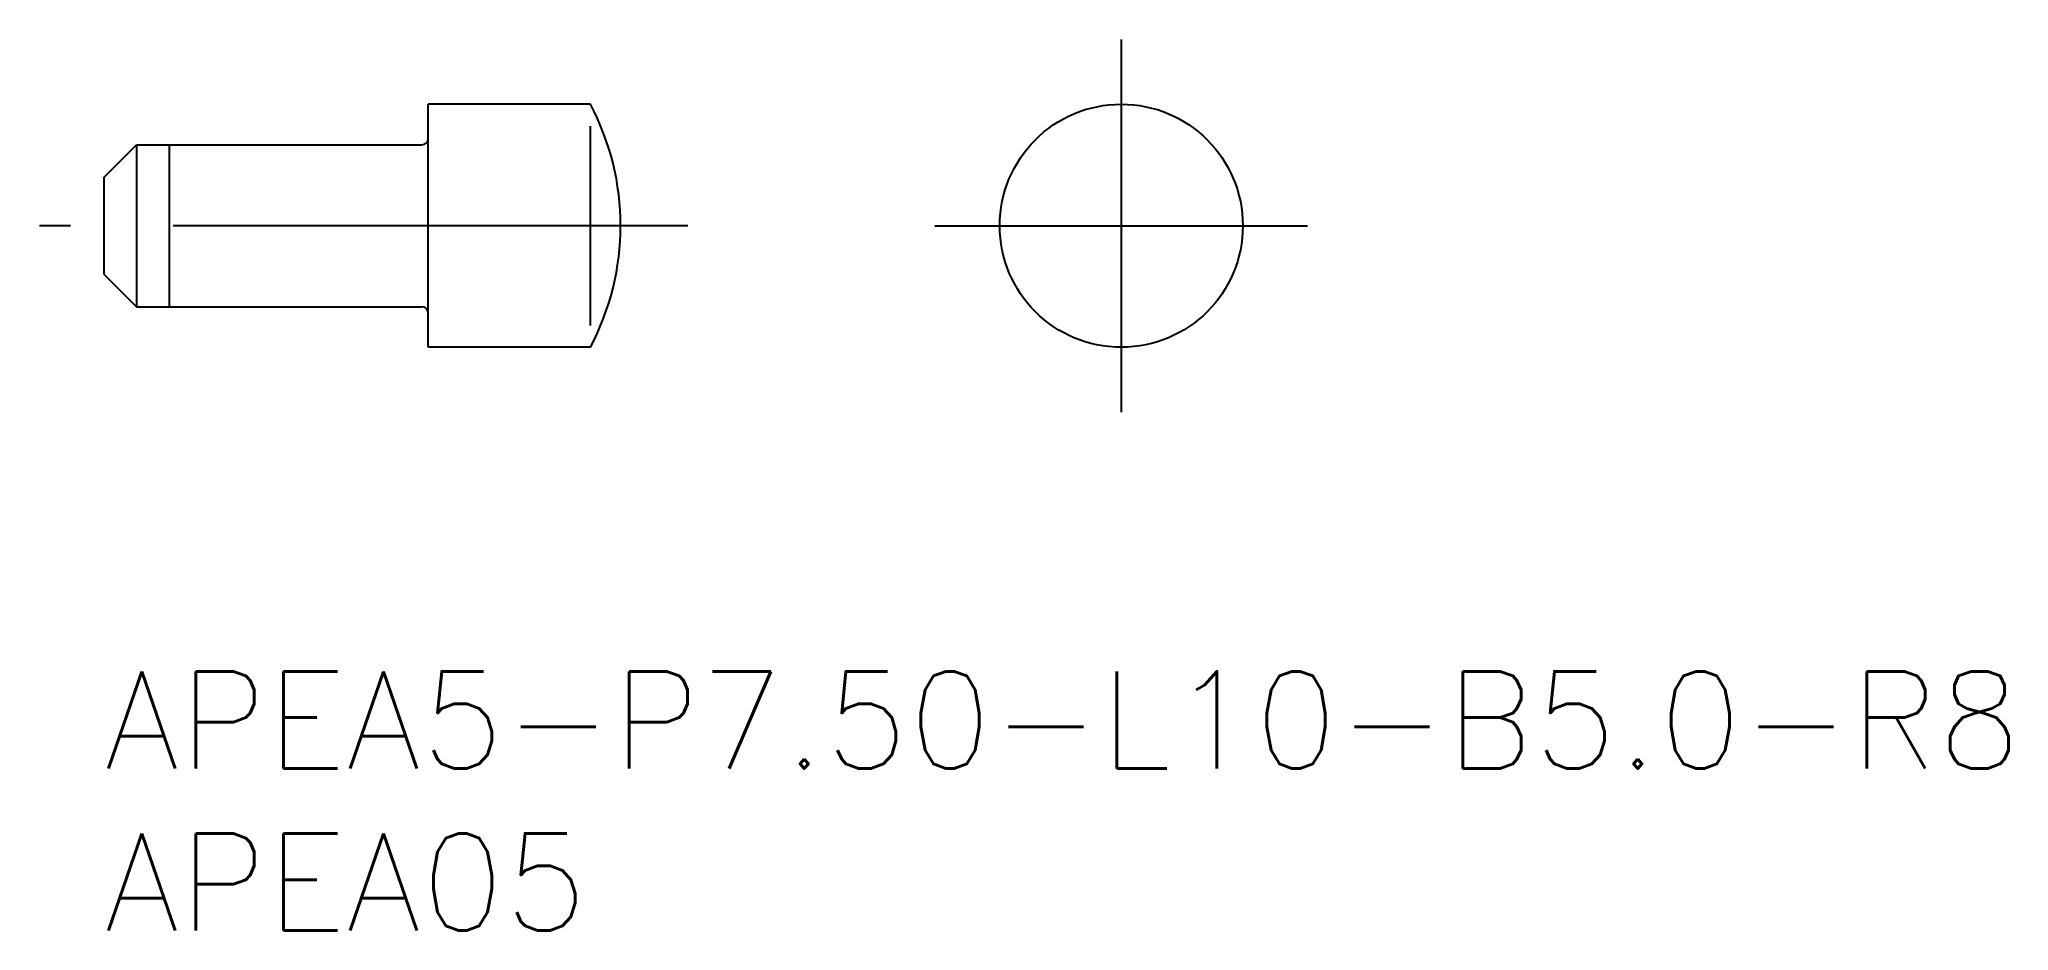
# Model space of a CAD drawing. Extents: x -2 to 58.8, y -8 to 19.5.
import ezdxf

# ---------------------------------------------------------------- set-up
doc = ezdxf.new("R2010")
doc.units = 0
doc.header["$LTSCALE"] = 0.5
doc.linetypes.add('CENTER', pattern=[50.8, 31.75, -6.35, 6.35, -6.35])
for name, color, linetype in [('MSM_CENTER', 1, 'CENTER'), ('MSM_CONTINUOUS', 7, 'CONTINUOUS'), ('MSM_NARROW', 5, 'CONTINUOUS'), ('MSM_PART_NUMBER', 7, 'CONTINUOUS')]:
    doc.layers.add(name, color=color, linetype=linetype)
doc.styles.get("Standard").update_dxf_attribs({"font": 'txt.shx', "height": 1, "bigfont": 'bigfont.shx'})

# ---------------------------------------------------------------- blocks, each defined once
blk = doc.blocks.new('*U13')
at = {"layer": 'MSM_PART_NUMBER'}
blk.add_text('APEA5-P7.50-L10-B5.0-R8', height=3, dxfattribs=at).set_placement((0, -3))
blk = doc.blocks.new('*U14')
at = {"layer": 'MSM_PART_NUMBER'}
blk.add_text('APEA05', height=3, dxfattribs=at).set_placement((0, -8))

msp = doc.modelspace()

# ---------------------------------------------------------------- linework, layer by layer
at = {"layer": 'MSM_CENTER'}
for p, q in [((31.38, 19.5), (31.38, 8)), ((18.005, 13.75), (-2, 13.75)), ((25.63, 13.75), (37.13, 13.75))]:
    msp.add_line(p, q, dxfattribs=at)
at = {"layer": 'MSM_CONTINUOUS'}
for p, q in [((10, 10), (10, 17.5)), ((15, 17.5), (10, 17.5)), ((0, 15.25), (1, 16.25)), ((1, 16.25), (9.8, 16.25)), ((1, 16.25), (1, 11.25)), ((0, 12.25), (0, 15.25)), ((0, 12.25), (1, 11.25)), ((1, 11.25), (9.8, 11.25)), ((15, 10), (10, 10))]:
    msp.add_line(p, q, dxfattribs=at)
msp.add_circle((31.38, 13.75), 3.75, dxfattribs=at)
for centre, radius, start, end in [((7.933, 13.75), 8, 332.04681, 27.95319), ((9.8, 16.45), 0.2, 270, 0), ((9.8, 11.05), 0.2, 0, 90)]:
    msp.add_arc(centre, radius, start, end, dxfattribs=at)
at = {"layer": 'MSM_NARROW'}
for p, q in [((15, 10.673), (15, 16.827)), ((2, 16.25), (2, 11.25))]:
    msp.add_line(p, q, dxfattribs=at)

# ---------------------------------------------------------------- block references
at = {"layer": 'MSM_CONTINUOUS'}
for name in ['*U13', '*U14']:
    msp.add_blockref(name, (0, 0), dxfattribs=at)

doc.saveas('drawing.dxf')
